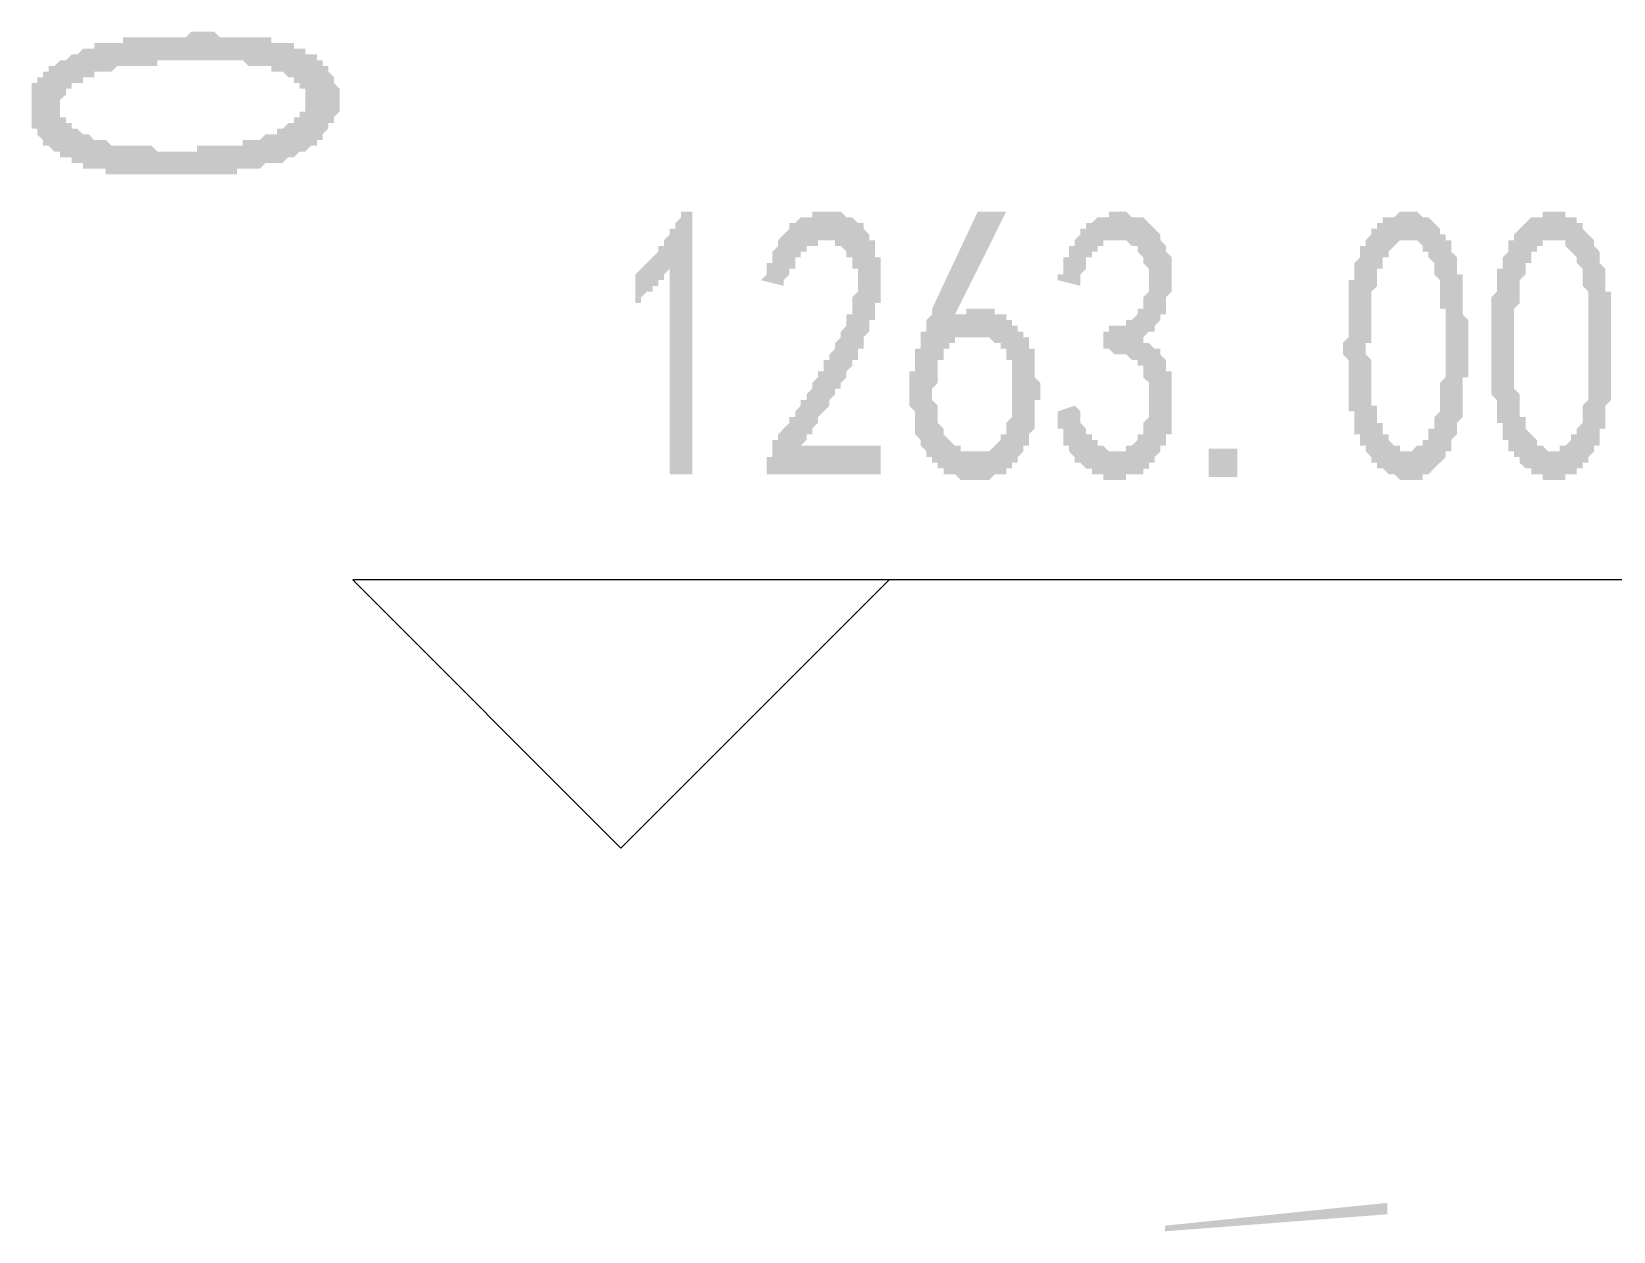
# Model space of a CAD drawing. Header units: millimetres. Extents: x 6156 to 7119, y 3162 to 3647.
# Drawn here: x 6905.58 to 6923.18, y 3584.01 to 3597.36 of the extents above; entities that cross this region are included whole.
import ezdxf

# ---------------------------------------------------------------- set-up
doc = ezdxf.new("R2010")
doc.units = ezdxf.units.MM
doc.layers.add('图层1', color=7, linetype='Continuous')

msp = doc.modelspace()

# ---------------------------------------------------------------- hatches: boundary and pattern name
at = {"layer": '图层1', "transparency": 33554559}
h = msp.add_hatch(color=256, dxfattribs=at)
h.paths.add_polyline_path([(6907.103, 3595.771), (6907.039, 3595.771), (6906.976, 3595.771), (6906.912, 3595.771), (6906.849, 3595.771), (6906.785, 3595.771), (6906.722, 3595.771), (6906.722, 3595.771), (6906.658, 3595.771), (6906.595, 3595.771), (6906.531, 3595.771), (6906.531, 3595.771), (6906.468, 3595.771), (6906.404, 3595.771), (6906.404, 3595.835), (6906.341, 3595.835), (6906.277, 3595.835), (6906.277, 3595.835), (6906.214, 3595.835), (6906.15, 3595.835), (6906.15, 3595.898), (6906.087, 3595.898), (6906.023, 3595.898), (6906.023, 3595.962), (6905.96, 3595.962), (6905.896, 3595.962), (6905.896, 3596.025), (6905.833, 3596.025), (6905.833, 3596.025), (6905.769, 3596.089), (6905.769, 3596.089), (6905.706, 3596.089), (6905.706, 3596.152), (6905.706, 3596.152), (6905.642, 3596.216), (6905.642, 3596.216), (6905.642, 3596.279), (6905.579, 3596.279), (6905.579, 3596.343), (6905.579, 3596.343), (6905.579, 3596.406), (6905.579, 3596.47), (6905.579, 3596.47), (6905.579, 3596.533), (6905.579, 3596.533), (6905.579, 3596.597), (6905.579, 3596.597), (6905.579, 3596.66), (6905.579, 3596.724), (6905.579, 3596.724), (6905.579, 3596.787), (6905.642, 3596.787), (6905.642, 3596.851), (6905.706, 3596.851), (6905.706, 3596.914), (6905.769, 3596.914), (6905.769, 3596.978), (6905.833, 3596.978), (6905.833, 3596.978), (6905.896, 3597.041), (6905.896, 3597.041), (6905.96, 3597.041), (6906.023, 3597.105), (6906.023, 3597.105), (6906.087, 3597.105), (6906.15, 3597.168), (6906.15, 3597.168), (6906.214, 3597.168), (6906.277, 3597.168), (6906.277, 3597.232), (6906.341, 3597.232), (6906.404, 3597.232), (6906.468, 3597.232), (6906.531, 3597.232), (6906.531, 3597.232), (6906.595, 3597.232), (6906.595, 3597.295), (6906.658, 3597.295), (6906.722, 3597.295), (6906.722, 3597.295), (6906.785, 3597.295), (6906.849, 3597.295), (6906.912, 3597.295), (6906.912, 3597.295), (6906.976, 3597.295), (6907.039, 3597.295), (6907.103, 3597.295), (6907.166, 3597.295), (6907.166, 3597.295), (6907.229, 3597.295), (6907.293, 3597.295), (6907.356, 3597.359), (6907.42, 3597.359), (6907.483, 3597.359), (6907.483, 3597.359), (6907.547, 3597.359), (6907.61, 3597.359), (6907.674, 3597.295), (6907.737, 3597.295), (6907.801, 3597.295), (6907.864, 3597.295), (6907.928, 3597.295), (6907.928, 3597.295), (6907.991, 3597.295), (6908.055, 3597.295), (6908.118, 3597.295), (6908.118, 3597.295), (6908.182, 3597.295), (6908.245, 3597.295), (6908.245, 3597.232), (6908.309, 3597.232), (6908.372, 3597.232), (6908.372, 3597.232), (6908.436, 3597.232), (6908.499, 3597.232), (6908.499, 3597.168), (6908.563, 3597.168), (6908.626, 3597.168), (6908.626, 3597.105), (6908.69, 3597.105), (6908.753, 3597.105), (6908.753, 3597.041), (6908.817, 3597.041), (6908.817, 3596.978), (6908.88, 3596.978), (6908.88, 3596.914), (6908.88, 3596.914), (6908.944, 3596.851), (6908.944, 3596.851), (6908.944, 3596.787), (6908.944, 3596.787), (6909.007, 3596.724), (6909.007, 3596.724), (6909.007, 3596.66), (6909.007, 3596.66), (6909.007, 3596.597), (6909.007, 3596.597), (6909.007, 3596.533), (6909.007, 3596.533), (6909.007, 3596.47), (6908.944, 3596.406), (6908.944, 3596.406), (6908.944, 3596.343), (6908.944, 3596.343), (6908.88, 3596.343), (6908.88, 3596.279), (6908.817, 3596.216), (6908.817, 3596.216), (6908.817, 3596.152), (6908.753, 3596.152), (6908.753, 3596.089), (6908.69, 3596.089), (6908.69, 3596.089), (6908.626, 3596.025), (6908.563, 3596.025), (6908.563, 3596.025), (6908.499, 3595.962), (6908.499, 3595.962), (6908.436, 3595.962), (6908.436, 3595.962), (6908.372, 3595.898), (6908.309, 3595.898), (6908.245, 3595.898), (6908.245, 3595.898), (6908.182, 3595.898), (6908.118, 3595.835), (6908.055, 3595.835), (6908.055, 3595.835), (6907.991, 3595.835), (6907.928, 3595.835), (6907.928, 3595.835), (6907.864, 3595.835), (6907.864, 3595.771), (6907.801, 3595.771), (6907.737, 3595.771), (6907.737, 3595.771), (6907.674, 3595.771), (6907.61, 3595.771), (6907.547, 3595.771), (6907.547, 3595.771), (6907.483, 3595.771), (6907.42, 3595.771), (6907.356, 3595.771), (6907.293, 3595.771), (6907.229, 3595.771), (6907.166, 3595.771), (6907.103, 3595.771), (6907.103, 3595.771)], flags=0)
h.paths.add_polyline_path([(6906.976, 3596.025), (6907.039, 3596.025), (6907.103, 3596.025), (6907.103, 3596.025), (6907.166, 3596.025), (6907.229, 3596.025), (6907.293, 3596.025), (6907.356, 3596.025), (6907.42, 3596.025), (6907.42, 3596.089), (6907.483, 3596.089), (6907.547, 3596.089), (6907.61, 3596.089), (6907.61, 3596.089), (6907.674, 3596.089), (6907.737, 3596.089), (6907.801, 3596.089), (6907.801, 3596.089), (6907.864, 3596.089), (6907.928, 3596.089), (6907.928, 3596.152), (6907.991, 3596.152), (6908.055, 3596.152), (6908.118, 3596.152), (6908.118, 3596.152), (6908.182, 3596.216), (6908.245, 3596.216), (6908.309, 3596.216), (6908.309, 3596.279), (6908.372, 3596.279), (6908.372, 3596.279), (6908.436, 3596.343), (6908.436, 3596.343), (6908.499, 3596.343), (6908.499, 3596.406), (6908.499, 3596.406), (6908.563, 3596.406), (6908.563, 3596.47), (6908.626, 3596.47), (6908.626, 3596.533), (6908.626, 3596.533), (6908.626, 3596.597), (6908.626, 3596.597), (6908.626, 3596.66), (6908.626, 3596.724), (6908.563, 3596.724), (6908.563, 3596.724), (6908.563, 3596.787), (6908.499, 3596.787), (6908.499, 3596.787), (6908.499, 3596.851), (6908.436, 3596.851), (6908.372, 3596.914), (6908.372, 3596.914), (6908.309, 3596.914), (6908.245, 3596.914), (6908.245, 3596.978), (6908.182, 3596.978), (6908.118, 3596.978), (6908.055, 3596.978), (6908.055, 3596.978), (6907.991, 3596.978), (6907.928, 3597.041), (6907.928, 3597.041), (6907.864, 3597.041), (6907.801, 3597.041), (6907.737, 3597.041), (6907.674, 3597.041), (6907.674, 3597.041), (6907.61, 3597.041), (6907.547, 3597.041), (6907.483, 3597.041), (6907.42, 3597.041), (6907.42, 3597.041), (6907.356, 3597.041), (6907.293, 3597.041), (6907.229, 3597.041), (6907.229, 3597.041), (6907.166, 3597.041), (6907.103, 3597.041), (6907.039, 3597.041), (6906.976, 3597.041), (6906.976, 3596.978), (6906.912, 3596.978), (6906.849, 3596.978), (6906.785, 3596.978), (6906.785, 3596.978), (6906.722, 3596.978), (6906.658, 3596.978), (6906.658, 3596.978), (6906.595, 3596.978), (6906.531, 3596.978), (6906.468, 3596.914), (6906.404, 3596.914), (6906.404, 3596.914), (6906.341, 3596.914), (6906.277, 3596.914), (6906.277, 3596.851), (6906.214, 3596.851), (6906.15, 3596.851), (6906.15, 3596.851), (6906.15, 3596.787), (6906.087, 3596.787), (6906.023, 3596.787), (6906.023, 3596.724), (6905.96, 3596.724), (6905.96, 3596.66), (6905.96, 3596.66), (6905.896, 3596.597), (6905.896, 3596.597), (6905.896, 3596.533), (6905.896, 3596.533), (6905.896, 3596.47), (6905.896, 3596.47), (6905.896, 3596.406), (6905.96, 3596.406), (6905.96, 3596.343), (6905.96, 3596.343), (6906.023, 3596.343), (6906.023, 3596.279), (6906.087, 3596.279), (6906.15, 3596.216), (6906.15, 3596.216), (6906.214, 3596.216), (6906.214, 3596.216), (6906.277, 3596.152), (6906.277, 3596.152), (6906.341, 3596.152), (6906.404, 3596.152), (6906.404, 3596.152), (6906.468, 3596.089), (6906.531, 3596.089), (6906.595, 3596.089), (6906.595, 3596.089), (6906.658, 3596.089), (6906.722, 3596.089), (6906.785, 3596.089), (6906.849, 3596.089), (6906.912, 3596.089), (6906.976, 3596.025)], flags=0)
for points in [[(6912.679, 3594.721), (6912.679, 3594.721), (6912.679, 3594.721), (6912.616, 3594.657), (6912.616, 3594.657), (6912.616, 3594.594), (6912.552, 3594.594), (6912.552, 3594.594), (6912.552, 3594.53), (6912.489, 3594.53), (6912.489, 3594.467), (6912.425, 3594.467), (6912.425, 3594.467), (6912.362, 3594.403), (6912.362, 3594.403), (6912.362, 3594.34), (6912.298, 3594.34), (6912.298, 3594.34), (6912.298, 3594.657), (6912.298, 3594.657), (6912.362, 3594.721), (6912.362, 3594.721), (6912.425, 3594.784), (6912.425, 3594.784), (6912.425, 3594.784), (6912.489, 3594.848), (6912.489, 3594.848), (6912.552, 3594.911), (6912.552, 3594.911), (6912.552, 3594.975), (6912.616, 3594.975), (6912.616, 3595.038), (6912.616, 3595.038), (6912.679, 3595.102), (6912.679, 3595.102), (6912.679, 3595.165), (6912.743, 3595.165), (6912.743, 3595.229), (6912.743, 3595.229), (6912.806, 3595.292), (6912.806, 3595.292), (6912.806, 3595.356), (6912.933, 3595.356), (6912.933, 3592.435), (6912.679, 3592.435)], [(6913.759, 3592.499), (6913.759, 3592.562), (6913.759, 3592.562), (6913.759, 3592.625), (6913.822, 3592.625), (6913.822, 3592.689), (6913.822, 3592.752), (6913.822, 3592.752), (6913.822, 3592.816), (6913.886, 3592.816), (6913.886, 3592.879), (6913.886, 3592.879), (6913.949, 3592.943), (6913.949, 3592.943), (6913.949, 3592.943), (6914.012, 3593.006), (6914.012, 3593.006), (6914.012, 3593.07), (6914.012, 3593.07), (6914.076, 3593.07), (6914.076, 3593.133), (6914.076, 3593.133), (6914.139, 3593.197), (6914.139, 3593.197), (6914.139, 3593.26), (6914.203, 3593.26), (6914.203, 3593.324), (6914.203, 3593.324), (6914.266, 3593.387), (6914.266, 3593.451), (6914.266, 3593.451), (6914.33, 3593.514), (6914.33, 3593.578), (6914.393, 3593.578), (6914.393, 3593.641), (6914.393, 3593.705), (6914.457, 3593.705), (6914.457, 3593.768), (6914.52, 3593.832), (6914.52, 3593.832), (6914.52, 3593.895), (6914.52, 3593.895), (6914.584, 3593.959), (6914.584, 3594.022), (6914.584, 3594.022), (6914.647, 3594.086), (6914.647, 3594.086), (6914.647, 3594.149), (6914.647, 3594.149), (6914.647, 3594.213), (6914.711, 3594.213), (6914.711, 3594.213), (6914.711, 3594.276), (6914.711, 3594.276), (6914.711, 3594.34), (6914.711, 3594.403), (6914.711, 3594.403), (6914.774, 3594.467), (6914.774, 3594.53), (6914.774, 3594.53), (6914.774, 3594.594), (6914.774, 3594.594), (6914.774, 3594.657), (6914.774, 3594.721), (6914.711, 3594.721), (6914.711, 3594.784), (6914.711, 3594.784), (6914.711, 3594.848), (6914.647, 3594.848), (6914.647, 3594.911), (6914.647, 3594.911), (6914.584, 3594.975), (6914.584, 3594.975), (6914.52, 3594.975), (6914.52, 3595.038), (6914.457, 3595.038), (6914.457, 3595.038), (6914.457, 3595.038), (6914.393, 3595.038), (6914.393, 3595.038), (6914.33, 3595.038), (6914.33, 3594.975), (6914.266, 3594.975), (6914.266, 3594.975), (6914.203, 3594.975), (6914.203, 3594.911), (6914.139, 3594.911), (6914.139, 3594.911), (6914.139, 3594.848), (6914.076, 3594.848), (6914.076, 3594.784), (6914.076, 3594.784), (6914.076, 3594.721), (6914.012, 3594.721), (6914.012, 3594.657), (6914.012, 3594.657), (6913.949, 3594.594), (6913.949, 3594.53), (6913.949, 3594.53), (6913.695, 3594.594), (6913.759, 3594.657), (6913.759, 3594.657), (6913.759, 3594.721), (6913.759, 3594.784), (6913.822, 3594.784), (6913.822, 3594.848), (6913.822, 3594.911), (6913.822, 3594.911), (6913.886, 3594.975), (6913.886, 3594.975), (6913.886, 3595.038), (6913.886, 3595.038), (6913.949, 3595.102), (6913.949, 3595.102), (6913.949, 3595.102), (6914.012, 3595.165), (6914.012, 3595.165), (6914.012, 3595.229), (6914.076, 3595.229), (6914.076, 3595.229), (6914.139, 3595.292), (6914.139, 3595.292), (6914.203, 3595.292), (6914.203, 3595.292), (6914.266, 3595.292), (6914.266, 3595.356), (6914.33, 3595.356), (6914.33, 3595.356), (6914.33, 3595.356), (6914.393, 3595.356), (6914.393, 3595.356), (6914.457, 3595.356), (6914.457, 3595.356), (6914.52, 3595.356), (6914.52, 3595.356), (6914.584, 3595.356), (6914.584, 3595.356), (6914.584, 3595.356), (6914.647, 3595.292), (6914.647, 3595.292), (6914.711, 3595.292), (6914.711, 3595.292), (6914.774, 3595.229), (6914.774, 3595.229), (6914.774, 3595.229), (6914.838, 3595.229), (6914.838, 3595.165), (6914.838, 3595.165), (6914.901, 3595.102), (6914.901, 3595.102), (6914.901, 3595.038), (6914.965, 3595.038), (6914.965, 3594.975), (6914.965, 3594.911), (6914.965, 3594.911), (6914.965, 3594.848), (6915.028, 3594.848), (6915.028, 3594.784), (6915.028, 3594.721), (6915.028, 3594.721), (6915.028, 3594.657), (6915.028, 3594.594), (6915.028, 3594.594), (6915.028, 3594.53), (6915.028, 3594.53), (6915.028, 3594.467), (6915.028, 3594.403), (6915.028, 3594.403), (6915.028, 3594.34), (6914.965, 3594.34), (6914.965, 3594.276), (6914.965, 3594.276), (6914.965, 3594.213), (6914.965, 3594.149), (6914.901, 3594.149), (6914.901, 3594.086), (6914.901, 3594.022), (6914.901, 3594.022), (6914.838, 3593.959), (6914.838, 3593.895), (6914.838, 3593.895), (6914.838, 3593.895), (6914.838, 3593.832), (6914.774, 3593.832), (6914.774, 3593.832), (6914.774, 3593.768), (6914.774, 3593.768), (6914.774, 3593.705), (6914.711, 3593.705), (6914.711, 3593.705), (6914.711, 3593.641), (6914.711, 3593.641), (6914.647, 3593.578), (6914.647, 3593.578), (6914.647, 3593.514), (6914.647, 3593.514), (6914.584, 3593.451), (6914.584, 3593.451), (6914.584, 3593.387), (6914.52, 3593.387), (6914.52, 3593.324), (6914.52, 3593.324), (6914.457, 3593.26), (6914.457, 3593.197), (6914.457, 3593.197), (6914.393, 3593.133), (6914.393, 3593.133), (6914.33, 3593.07), (6914.33, 3593.006), (6914.33, 3593.006), (6914.266, 3592.943), (6914.266, 3592.879), (6914.203, 3592.879), (6914.203, 3592.816), (6914.139, 3592.752), (6914.139, 3592.752), (6915.028, 3592.752), (6915.028, 3592.435), (6913.759, 3592.435)], [(6916.997, 3593.133), (6917.187, 3593.197), (6917.251, 3593.133), (6917.251, 3593.133), (6917.251, 3593.07), (6917.251, 3593.07), (6917.251, 3593.006), (6917.314, 3592.943), (6917.314, 3592.943), (6917.314, 3592.879), (6917.378, 3592.879), (6917.378, 3592.879), (6917.378, 3592.816), (6917.441, 3592.816), (6917.441, 3592.752), (6917.505, 3592.752), (6917.505, 3592.752), (6917.505, 3592.752), (6917.568, 3592.689), (6917.568, 3592.689), (6917.632, 3592.689), (6917.632, 3592.689), (6917.695, 3592.689), (6917.695, 3592.689), (6917.759, 3592.689), (6917.759, 3592.752), (6917.759, 3592.752), (6917.822, 3592.752), (6917.822, 3592.752), (6917.886, 3592.816), (6917.886, 3592.816), (6917.886, 3592.879), (6917.949, 3592.879), (6917.949, 3592.879), (6917.949, 3592.943), (6917.949, 3592.943), (6917.949, 3593.006), (6918.013, 3593.07), (6918.013, 3593.07), (6918.013, 3593.133), (6918.013, 3593.133), (6918.013, 3593.197), (6918.013, 3593.26), (6918.013, 3593.26), (6918.013, 3593.324), (6918.013, 3593.324), (6918.013, 3593.387), (6918.013, 3593.451), (6918.013, 3593.451), (6917.949, 3593.514), (6917.949, 3593.514), (6917.949, 3593.578), (6917.949, 3593.641), (6917.886, 3593.641), (6917.886, 3593.641), (6917.886, 3593.705), (6917.822, 3593.705), (6917.822, 3593.705), (6917.822, 3593.705), (6917.759, 3593.768), (6917.759, 3593.768), (6917.695, 3593.768), (6917.695, 3593.768), (6917.632, 3593.768), (6917.632, 3593.768), (6917.568, 3593.832), (6917.568, 3593.832), (6917.505, 3593.832), (6917.505, 3594.022), (6917.568, 3594.022), (6917.568, 3594.086), (6917.632, 3594.086), (6917.632, 3594.086), (6917.695, 3594.086), (6917.695, 3594.086), (6917.759, 3594.086), (6917.759, 3594.149), (6917.822, 3594.149), (6917.822, 3594.149), (6917.822, 3594.149), (6917.886, 3594.213), (6917.886, 3594.213), (6917.886, 3594.213), (6917.886, 3594.276), (6917.949, 3594.276), (6917.949, 3594.34), (6917.949, 3594.34), (6917.949, 3594.403), (6918.013, 3594.467), (6918.013, 3594.467), (6918.013, 3594.53), (6918.013, 3594.594), (6918.013, 3594.594), (6918.013, 3594.657), (6918.013, 3594.657), (6918.013, 3594.721), (6917.949, 3594.784), (6917.949, 3594.784), (6917.949, 3594.848), (6917.949, 3594.848), (6917.886, 3594.911), (6917.886, 3594.911), (6917.886, 3594.975), (6917.822, 3594.975), (6917.822, 3594.975), (6917.822, 3594.975), (6917.759, 3595.038), (6917.759, 3595.038), (6917.695, 3595.038), (6917.695, 3595.038), (6917.632, 3595.038), (6917.632, 3595.038), (6917.568, 3595.038), (6917.568, 3595.038), (6917.505, 3595.038), (6917.505, 3594.975), (6917.505, 3594.975), (6917.441, 3594.975), (6917.441, 3594.975), (6917.441, 3594.911), (6917.378, 3594.911), (6917.378, 3594.911), (6917.378, 3594.848), (6917.314, 3594.848), (6917.314, 3594.784), (6917.314, 3594.784), (6917.314, 3594.721), (6917.251, 3594.657), (6917.251, 3594.594), (6917.251, 3594.594), (6917.251, 3594.53), (6916.997, 3594.594), (6916.997, 3594.657), (6917.06, 3594.657), (6917.06, 3594.721), (6917.06, 3594.721), (6917.06, 3594.784), (6917.06, 3594.848), (6917.124, 3594.848), (6917.124, 3594.911), (6917.124, 3594.911), (6917.124, 3594.975), (6917.187, 3594.975), (6917.187, 3595.038), (6917.187, 3595.038), (6917.251, 3595.102), (6917.251, 3595.102), (6917.251, 3595.165), (6917.314, 3595.165), (6917.314, 3595.229), (6917.314, 3595.229), (6917.378, 3595.229), (6917.378, 3595.229), (6917.441, 3595.292), (6917.441, 3595.292), (6917.505, 3595.292), (6917.505, 3595.292), (6917.568, 3595.292), (6917.568, 3595.356), (6917.632, 3595.356), (6917.632, 3595.356), (6917.695, 3595.356), (6917.695, 3595.356), (6917.759, 3595.356), (6917.759, 3595.356), (6917.822, 3595.292), (6917.822, 3595.292), (6917.886, 3595.292), (6917.886, 3595.292), (6917.949, 3595.292), (6917.949, 3595.292), (6918.013, 3595.229), (6918.013, 3595.229), (6918.013, 3595.229), (6918.076, 3595.165), (6918.076, 3595.165), (6918.14, 3595.102), (6918.14, 3595.102), (6918.14, 3595.102), (6918.14, 3595.038), (6918.203, 3594.975), (6918.203, 3594.975), (6918.203, 3594.911), (6918.203, 3594.911), (6918.203, 3594.911), (6918.267, 3594.848), (6918.267, 3594.784), (6918.267, 3594.784), (6918.267, 3594.721), (6918.267, 3594.657), (6918.267, 3594.657), (6918.267, 3594.594), (6918.267, 3594.53), (6918.267, 3594.53), (6918.267, 3594.467), (6918.203, 3594.403), (6918.203, 3594.403), (6918.203, 3594.403), (6918.203, 3594.34), (6918.203, 3594.34), (6918.203, 3594.276), (6918.203, 3594.213), (6918.14, 3594.213), (6918.14, 3594.149), (6918.14, 3594.149), (6918.076, 3594.086), (6918.076, 3594.086), (6918.076, 3594.022), (6918.013, 3594.022), (6918.013, 3594.022), (6917.949, 3593.959), (6917.949, 3593.959), (6917.949, 3593.895), (6918.013, 3593.895), (6918.013, 3593.895), (6918.076, 3593.832), (6918.076, 3593.832), (6918.14, 3593.832), (6918.14, 3593.768), (6918.14, 3593.768), (6918.203, 3593.705), (6918.203, 3593.705), (6918.203, 3593.641), (6918.203, 3593.641), (6918.203, 3593.578), (6918.267, 3593.578), (6918.267, 3593.514), (6918.267, 3593.514), (6918.267, 3593.451), (6918.267, 3593.451), (6918.267, 3593.387), (6918.267, 3593.324), (6918.267, 3593.324), (6918.267, 3593.26), (6918.267, 3593.197), (6918.267, 3593.133), (6918.267, 3593.133), (6918.267, 3593.07), (6918.267, 3593.006), (6918.267, 3593.006), (6918.267, 3592.943), (6918.267, 3592.879), (6918.203, 3592.879), (6918.203, 3592.816), (6918.203, 3592.816), (6918.203, 3592.752), (6918.14, 3592.752), (6918.14, 3592.689), (6918.14, 3592.689), (6918.076, 3592.625), (6918.076, 3592.625), (6918.076, 3592.562), (6918.076, 3592.562), (6918.013, 3592.562), (6918.013, 3592.498), (6917.949, 3592.498), (6917.949, 3592.498), (6917.949, 3592.435), (6917.886, 3592.435), (6917.886, 3592.435), (6917.822, 3592.435), (6917.822, 3592.435), (6917.759, 3592.435), (6917.759, 3592.371), (6917.695, 3592.371), (6917.695, 3592.371), (6917.632, 3592.371), (6917.632, 3592.371), (6917.568, 3592.371), (6917.568, 3592.371), (6917.505, 3592.371), (6917.505, 3592.435), (6917.441, 3592.435), (6917.441, 3592.435), (6917.378, 3592.435), (6917.378, 3592.435), (6917.378, 3592.498), (6917.314, 3592.498), (6917.314, 3592.498), (6917.251, 3592.562), (6917.251, 3592.562), (6917.187, 3592.562), (6917.187, 3592.625), (6917.187, 3592.625), (6917.187, 3592.625), (6917.124, 3592.689), (6917.124, 3592.689), (6917.124, 3592.752), (6917.06, 3592.752), (6917.06, 3592.816), (6917.06, 3592.816), (6917.06, 3592.879), (6917.06, 3592.943), (6916.997, 3592.943), (6916.997, 3593.006), (6916.997, 3593.07), (6916.997, 3593.07), (6916.997, 3593.133), (6916.997, 3593.133)]]:
    msp.add_hatch(color=256, dxfattribs=at).paths.add_polyline_path(points)
h = msp.add_hatch(color=256, dxfattribs=at)
h.paths.add_polyline_path([(6915.346, 3593.451), (6915.346, 3593.451), (6915.346, 3593.514), (6915.346, 3593.578), (6915.409, 3593.578), (6915.409, 3593.641), (6915.409, 3593.705), (6915.409, 3593.705), (6915.409, 3593.768), (6915.409, 3593.768), (6915.409, 3593.832), (6915.473, 3593.832), (6915.473, 3593.895), (6915.473, 3593.895), (6915.473, 3593.959), (6915.473, 3594.022), (6915.536, 3594.022), (6915.536, 3594.086), (6915.536, 3594.086), (6915.536, 3594.149), (6915.6, 3594.213), (6915.6, 3594.276), (6915.6, 3594.276), (6916.108, 3595.356), (6916.425, 3595.356), (6915.854, 3594.213), (6915.917, 3594.213), (6915.981, 3594.213), (6915.981, 3594.276), (6916.044, 3594.276), (6916.044, 3594.276), (6916.108, 3594.276), (6916.108, 3594.276), (6916.171, 3594.276), (6916.171, 3594.276), (6916.235, 3594.276), (6916.235, 3594.276), (6916.298, 3594.276), (6916.298, 3594.213), (6916.362, 3594.213), (6916.362, 3594.213), (6916.362, 3594.213), (6916.425, 3594.213), (6916.425, 3594.149), (6916.489, 3594.149), (6916.489, 3594.149), (6916.489, 3594.086), (6916.552, 3594.086), (6916.552, 3594.022), (6916.616, 3594.022), (6916.616, 3593.959), (6916.616, 3593.959), (6916.679, 3593.959), (6916.679, 3593.895), (6916.679, 3593.895), (6916.679, 3593.832), (6916.743, 3593.832), (6916.743, 3593.768), (6916.743, 3593.705), (6916.743, 3593.705), (6916.743, 3593.641), (6916.743, 3593.578), (6916.743, 3593.578), (6916.743, 3593.514), (6916.806, 3593.451), (6916.806, 3593.451), (6916.806, 3593.451), (6916.806, 3593.387), (6916.806, 3593.324), (6916.806, 3593.26), (6916.743, 3593.26), (6916.743, 3593.197), (6916.743, 3593.133), (6916.743, 3593.133), (6916.743, 3593.07), (6916.743, 3593.006), (6916.743, 3593.006), (6916.743, 3592.943), (6916.743, 3592.943), (6916.679, 3592.88), (6916.679, 3592.88), (6916.679, 3592.816), (6916.679, 3592.753), (6916.616, 3592.753), (6916.616, 3592.689), (6916.616, 3592.689), (6916.552, 3592.626), (6916.552, 3592.626), (6916.552, 3592.562), (6916.552, 3592.562), (6916.489, 3592.562), (6916.489, 3592.499), (6916.489, 3592.499), (6916.425, 3592.499), (6916.425, 3592.435), (6916.362, 3592.435), (6916.362, 3592.435), (6916.298, 3592.435), (6916.298, 3592.435), (6916.235, 3592.372), (6916.235, 3592.372), (6916.171, 3592.372), (6916.171, 3592.372), (6916.108, 3592.372), (6916.108, 3592.372), (6916.044, 3592.372), (6916.044, 3592.372), (6915.981, 3592.372), (6915.981, 3592.372), (6915.917, 3592.372), (6915.917, 3592.372), (6915.854, 3592.435), (6915.854, 3592.435), (6915.79, 3592.435), (6915.79, 3592.435), (6915.727, 3592.435), (6915.727, 3592.499), (6915.663, 3592.499), (6915.663, 3592.499), (6915.663, 3592.562), (6915.6, 3592.562), (6915.6, 3592.562), (6915.6, 3592.626), (6915.536, 3592.626), (6915.536, 3592.689), (6915.536, 3592.689), (6915.473, 3592.753), (6915.473, 3592.753), (6915.473, 3592.816), (6915.473, 3592.816), (6915.409, 3592.88), (6915.409, 3592.943), (6915.409, 3592.943), (6915.409, 3593.006), (6915.409, 3593.07), (6915.409, 3593.07), (6915.409, 3593.133), (6915.346, 3593.197), (6915.346, 3593.197), (6915.346, 3593.26), (6915.346, 3593.26), (6915.346, 3593.324), (6915.346, 3593.387), (6915.346, 3593.387), (6915.346, 3593.451)], flags=0)
h.paths.add_polyline_path([(6915.727, 3592.88), (6915.79, 3592.816), (6915.79, 3592.816), (6915.854, 3592.753), (6915.854, 3592.753), (6915.854, 3592.753), (6915.917, 3592.753), (6915.917, 3592.689), (6915.981, 3592.689), (6915.981, 3592.689), (6916.044, 3592.689), (6916.044, 3592.689), (6916.108, 3592.689), (6916.108, 3592.689), (6916.171, 3592.689), (6916.171, 3592.689), (6916.235, 3592.689), (6916.235, 3592.689), (6916.298, 3592.753), (6916.298, 3592.753), (6916.298, 3592.753), (6916.362, 3592.816), (6916.362, 3592.816), (6916.362, 3592.88), (6916.362, 3592.88), (6916.425, 3592.88), (6916.425, 3592.943), (6916.425, 3592.943), (6916.425, 3593.006), (6916.489, 3593.07), (6916.489, 3593.07), (6916.489, 3593.133), (6916.489, 3593.133), (6916.489, 3593.197), (6916.489, 3593.26), (6916.489, 3593.324), (6916.489, 3593.324), (6916.489, 3593.387), (6916.489, 3593.451), (6916.489, 3593.514), (6916.489, 3593.514), (6916.489, 3593.578), (6916.489, 3593.641), (6916.489, 3593.641), (6916.489, 3593.705), (6916.425, 3593.705), (6916.425, 3593.768), (6916.425, 3593.768), (6916.425, 3593.832), (6916.362, 3593.832), (6916.362, 3593.895), (6916.362, 3593.895), (6916.298, 3593.895), (6916.298, 3593.895), (6916.235, 3593.959), (6916.235, 3593.959), (6916.235, 3593.959), (6916.171, 3593.959), (6916.171, 3593.959), (6916.108, 3593.959), (6916.108, 3593.959), (6916.044, 3593.959), (6916.044, 3593.959), (6915.981, 3593.959), (6915.981, 3593.959), (6915.917, 3593.959), (6915.917, 3593.959), (6915.854, 3593.959), (6915.854, 3593.895), (6915.79, 3593.895), (6915.79, 3593.895), (6915.79, 3593.832), (6915.727, 3593.832), (6915.727, 3593.768), (6915.727, 3593.768), (6915.727, 3593.705), (6915.663, 3593.705), (6915.663, 3593.641), (6915.663, 3593.578), (6915.663, 3593.578), (6915.663, 3593.514), (6915.663, 3593.451), (6915.663, 3593.451), (6915.6, 3593.387), (6915.6, 3593.387), (6915.6, 3593.324), (6915.6, 3593.26), (6915.6, 3593.26), (6915.663, 3593.197), (6915.663, 3593.197), (6915.663, 3593.133), (6915.663, 3593.07), (6915.663, 3593.07), (6915.663, 3593.006), (6915.663, 3593.006), (6915.727, 3592.943), (6915.727, 3592.943), (6915.727, 3592.88), (6915.727, 3592.88)], flags=0)
h = msp.add_hatch(color=256, dxfattribs=at)
h.paths.add_polyline_path([(6920.235, 3594.022), (6920.235, 3594.086), (6920.235, 3594.149), (6920.235, 3594.213), (6920.235, 3594.213), (6920.235, 3594.276), (6920.235, 3594.34), (6920.235, 3594.403), (6920.235, 3594.403), (6920.235, 3594.467), (6920.235, 3594.53), (6920.235, 3594.53), (6920.235, 3594.594), (6920.299, 3594.594), (6920.299, 3594.657), (6920.299, 3594.721), (6920.299, 3594.721), (6920.299, 3594.721), (6920.299, 3594.784), (6920.362, 3594.848), (6920.362, 3594.848), (6920.362, 3594.911), (6920.362, 3594.975), (6920.426, 3594.975), (6920.426, 3595.038), (6920.426, 3595.038), (6920.489, 3595.102), (6920.489, 3595.102), (6920.489, 3595.165), (6920.553, 3595.165), (6920.553, 3595.165), (6920.553, 3595.229), (6920.553, 3595.229), (6920.616, 3595.229), (6920.616, 3595.292), (6920.68, 3595.292), (6920.68, 3595.292), (6920.743, 3595.292), (6920.743, 3595.292), (6920.807, 3595.356), (6920.807, 3595.356), (6920.87, 3595.356), (6920.87, 3595.356), (6920.934, 3595.356), (6920.934, 3595.356), (6920.997, 3595.356), (6920.997, 3595.356), (6921.061, 3595.292), (6921.061, 3595.292), (6921.061, 3595.292), (6921.124, 3595.292), (6921.124, 3595.292), (6921.188, 3595.229), (6921.188, 3595.229), (6921.251, 3595.165), (6921.251, 3595.165), (6921.251, 3595.102), (6921.315, 3595.102), (6921.315, 3595.102), (6921.315, 3595.038), (6921.378, 3595.038), (6921.378, 3594.975), (6921.378, 3594.911), (6921.378, 3594.911), (6921.442, 3594.848), (6921.442, 3594.848), (6921.442, 3594.784), (6921.442, 3594.721), (6921.442, 3594.721), (6921.442, 3594.657), (6921.505, 3594.657), (6921.505, 3594.594), (6921.505, 3594.53), (6921.505, 3594.467), (6921.505, 3594.467), (6921.505, 3594.467), (6921.505, 3594.403), (6921.505, 3594.34), (6921.505, 3594.34), (6921.505, 3594.276), (6921.505, 3594.276), (6921.505, 3594.213), (6921.569, 3594.149), (6921.569, 3594.149), (6921.569, 3594.086), (6921.569, 3594.022), (6921.569, 3594.022), (6921.569, 3593.959), (6921.569, 3593.895), (6921.569, 3593.832), (6921.569, 3593.832), (6921.569, 3593.768), (6921.569, 3593.705), (6921.569, 3593.641), (6921.569, 3593.641), (6921.569, 3593.578), (6921.569, 3593.514), (6921.505, 3593.514), (6921.505, 3593.451), (6921.505, 3593.387), (6921.505, 3593.324), (6921.505, 3593.324), (6921.505, 3593.26), (6921.505, 3593.197), (6921.505, 3593.197), (6921.505, 3593.133), (6921.505, 3593.07), (6921.505, 3593.07), (6921.442, 3593.006), (6921.442, 3593.006), (6921.442, 3592.943), (6921.442, 3592.943), (6921.442, 3592.879), (6921.442, 3592.879), (6921.378, 3592.816), (6921.378, 3592.752), (6921.378, 3592.752), (6921.378, 3592.689), (6921.315, 3592.689), (6921.315, 3592.625), (6921.315, 3592.625), (6921.251, 3592.562), (6921.251, 3592.562), (6921.188, 3592.499), (6921.188, 3592.499), (6921.188, 3592.499), (6921.124, 3592.435), (6921.124, 3592.435), (6921.061, 3592.435), (6921.061, 3592.435), (6921.061, 3592.372), (6920.997, 3592.372), (6920.997, 3592.372), (6920.934, 3592.372), (6920.934, 3592.372), (6920.87, 3592.372), (6920.87, 3592.372), (6920.807, 3592.372), (6920.807, 3592.372), (6920.743, 3592.435), (6920.743, 3592.435), (6920.68, 3592.435), (6920.68, 3592.435), (6920.68, 3592.435), (6920.616, 3592.499), (6920.616, 3592.499), (6920.553, 3592.499), (6920.553, 3592.562), (6920.489, 3592.562), (6920.489, 3592.625), (6920.489, 3592.625), (6920.426, 3592.689), (6920.426, 3592.689), (6920.426, 3592.752), (6920.362, 3592.752), (6920.362, 3592.816), (6920.362, 3592.816), (6920.362, 3592.816), (6920.362, 3592.879), (6920.299, 3592.879), (6920.299, 3592.943), (6920.299, 3593.006), (6920.299, 3593.006), (6920.299, 3593.07), (6920.299, 3593.133), (6920.235, 3593.133), (6920.235, 3593.197), (6920.235, 3593.26), (6920.235, 3593.26), (6920.235, 3593.324), (6920.235, 3593.324), (6920.235, 3593.387), (6920.235, 3593.387), (6920.235, 3593.451), (6920.235, 3593.451), (6920.235, 3593.514), (6920.235, 3593.578), (6920.235, 3593.578), (6920.235, 3593.641), (6920.235, 3593.641), (6920.235, 3593.705), (6920.172, 3593.768), (6920.172, 3593.832), (6920.172, 3593.832), (6920.172, 3593.895), (6920.235, 3593.959), (6920.235, 3594.022), (6920.235, 3594.022)], flags=0)
h.paths.add_polyline_path([(6920.489, 3594.149), (6920.489, 3594.086), (6920.489, 3594.022), (6920.489, 3594.022), (6920.489, 3593.959), (6920.489, 3593.895), (6920.426, 3593.895), (6920.426, 3593.832), (6920.426, 3593.768), (6920.489, 3593.705), (6920.489, 3593.705), (6920.489, 3593.641), (6920.489, 3593.578), (6920.489, 3593.578), (6920.489, 3593.514), (6920.489, 3593.514), (6920.489, 3593.451), (6920.489, 3593.387), (6920.489, 3593.387), (6920.489, 3593.324), (6920.489, 3593.324), (6920.489, 3593.26), (6920.489, 3593.197), (6920.553, 3593.197), (6920.553, 3593.133), (6920.553, 3593.07), (6920.553, 3593.07), (6920.553, 3593.006), (6920.616, 3593.006), (6920.616, 3592.943), (6920.616, 3592.879), (6920.616, 3592.879), (6920.68, 3592.879), (6920.68, 3592.816), (6920.68, 3592.816), (6920.68, 3592.816), (6920.743, 3592.752), (6920.743, 3592.752), (6920.807, 3592.752), (6920.807, 3592.689), (6920.87, 3592.689), (6920.87, 3592.689), (6920.934, 3592.689), (6920.934, 3592.689), (6920.997, 3592.752), (6920.997, 3592.752), (6920.997, 3592.752), (6920.997, 3592.752), (6921.061, 3592.752), (6921.061, 3592.816), (6921.124, 3592.816), (6921.124, 3592.879), (6921.124, 3592.879), (6921.124, 3592.943), (6921.188, 3592.943), (6921.188, 3593.006), (6921.188, 3593.006), (6921.188, 3593.07), (6921.251, 3593.133), (6921.251, 3593.133), (6921.251, 3593.197), (6921.251, 3593.26), (6921.251, 3593.26), (6921.251, 3593.324), (6921.251, 3593.324), (6921.251, 3593.387), (6921.251, 3593.451), (6921.315, 3593.514), (6921.315, 3593.514), (6921.315, 3593.578), (6921.315, 3593.641), (6921.315, 3593.641), (6921.315, 3593.705), (6921.315, 3593.705), (6921.315, 3593.768), (6921.315, 3593.832), (6921.315, 3593.832), (6921.315, 3593.895), (6921.315, 3593.959), (6921.315, 3594.022), (6921.315, 3594.022), (6921.315, 3594.086), (6921.315, 3594.149), (6921.315, 3594.149), (6921.315, 3594.213), (6921.315, 3594.276), (6921.251, 3594.276), (6921.251, 3594.34), (6921.251, 3594.34), (6921.251, 3594.403), (6921.251, 3594.467), (6921.251, 3594.467), (6921.251, 3594.53), (6921.251, 3594.594), (6921.251, 3594.594), (6921.188, 3594.657), (6921.188, 3594.721), (6921.188, 3594.721), (6921.188, 3594.784), (6921.188, 3594.784), (6921.188, 3594.784), (6921.124, 3594.848), (6921.124, 3594.911), (6921.124, 3594.911), (6921.061, 3594.911), (6921.061, 3594.975), (6921.061, 3594.975), (6920.997, 3595.038), (6920.997, 3595.038), (6920.934, 3595.038), (6920.934, 3595.038), (6920.934, 3595.038), (6920.87, 3595.038), (6920.87, 3595.038), (6920.807, 3595.038), (6920.807, 3595.038), (6920.743, 3594.975), (6920.743, 3594.975), (6920.743, 3594.975), (6920.68, 3594.911), (6920.68, 3594.911), (6920.68, 3594.848), (6920.616, 3594.848), (6920.616, 3594.784), (6920.616, 3594.784), (6920.616, 3594.721), (6920.553, 3594.721), (6920.553, 3594.657), (6920.553, 3594.657), (6920.553, 3594.594), (6920.553, 3594.53), (6920.553, 3594.53), (6920.489, 3594.467), (6920.489, 3594.403), (6920.489, 3594.403), (6920.489, 3594.34), (6920.489, 3594.276), (6920.489, 3594.213), (6920.489, 3594.213), (6920.489, 3594.149)], flags=0)
h = msp.add_hatch(color=256, dxfattribs=at)
h.paths.add_polyline_path([(6921.823, 3594.022), (6921.823, 3594.086), (6921.823, 3594.149), (6921.823, 3594.213), (6921.823, 3594.213), (6921.823, 3594.276), (6921.823, 3594.34), (6921.823, 3594.403), (6921.823, 3594.403), (6921.886, 3594.467), (6921.886, 3594.53), (6921.886, 3594.53), (6921.886, 3594.594), (6921.886, 3594.594), (6921.886, 3594.657), (6921.886, 3594.721), (6921.886, 3594.721), (6921.95, 3594.721), (6921.95, 3594.784), (6921.95, 3594.848), (6921.95, 3594.848), (6922.013, 3594.911), (6922.013, 3594.975), (6922.013, 3594.975), (6922.013, 3595.038), (6922.077, 3595.038), (6922.077, 3595.102), (6922.077, 3595.102), (6922.14, 3595.165), (6922.14, 3595.165), (6922.14, 3595.165), (6922.204, 3595.229), (6922.204, 3595.229), (6922.204, 3595.229), (6922.267, 3595.292), (6922.267, 3595.292), (6922.331, 3595.292), (6922.331, 3595.292), (6922.394, 3595.292), (6922.394, 3595.356), (6922.458, 3595.356), (6922.458, 3595.356), (6922.521, 3595.356), (6922.521, 3595.356), (6922.585, 3595.356), (6922.585, 3595.356), (6922.648, 3595.356), (6922.648, 3595.292), (6922.712, 3595.292), (6922.712, 3595.292), (6922.712, 3595.292), (6922.775, 3595.292), (6922.775, 3595.229), (6922.839, 3595.229), (6922.839, 3595.165), (6922.839, 3595.165), (6922.902, 3595.102), (6922.902, 3595.102), (6922.902, 3595.102), (6922.966, 3595.038), (6922.966, 3595.038), (6922.966, 3594.975), (6923.029, 3594.911), (6923.029, 3594.911), (6923.029, 3594.848), (6923.029, 3594.848), (6923.029, 3594.784), (6923.093, 3594.721), (6923.093, 3594.721), (6923.093, 3594.657), (6923.093, 3594.657), (6923.093, 3594.594), (6923.093, 3594.53), (6923.093, 3594.467), (6923.156, 3594.467), (6923.156, 3594.467), (6923.156, 3594.403), (6923.156, 3594.34), (6923.156, 3594.34), (6923.156, 3594.276), (6923.156, 3594.276), (6923.156, 3594.213), (6923.156, 3594.149), (6923.156, 3594.149), (6923.156, 3594.086), (6923.156, 3594.022), (6923.156, 3594.022), (6923.156, 3593.959), (6923.156, 3593.895), (6923.156, 3593.832), (6923.156, 3593.832), (6923.156, 3593.768), (6923.156, 3593.705), (6923.156, 3593.641), (6923.156, 3593.641), (6923.156, 3593.578), (6923.156, 3593.514), (6923.156, 3593.514), (6923.156, 3593.451), (6923.156, 3593.387), (6923.156, 3593.324), (6923.156, 3593.324), (6923.156, 3593.26), (6923.093, 3593.197), (6923.093, 3593.197), (6923.093, 3593.133), (6923.093, 3593.07), (6923.093, 3593.07), (6923.093, 3593.006), (6923.093, 3593.006), (6923.093, 3592.943), (6923.029, 3592.943), (6923.029, 3592.879), (6923.029, 3592.879), (6923.029, 3592.816), (6923.029, 3592.752), (6922.966, 3592.752), (6922.966, 3592.689), (6922.966, 3592.689), (6922.902, 3592.625), (6922.902, 3592.625), (6922.902, 3592.562), (6922.839, 3592.562), (6922.839, 3592.499), (6922.839, 3592.499), (6922.775, 3592.499), (6922.775, 3592.435), (6922.712, 3592.435), (6922.712, 3592.435), (6922.648, 3592.435), (6922.648, 3592.372), (6922.648, 3592.372), (6922.585, 3592.372), (6922.585, 3592.372), (6922.521, 3592.372), (6922.521, 3592.372), (6922.458, 3592.372), (6922.458, 3592.372), (6922.394, 3592.372), (6922.394, 3592.435), (6922.331, 3592.435), (6922.331, 3592.435), (6922.267, 3592.435), (6922.267, 3592.435), (6922.267, 3592.499), (6922.204, 3592.499), (6922.204, 3592.499), (6922.14, 3592.562), (6922.14, 3592.562), (6922.14, 3592.625), (6922.077, 3592.625), (6922.077, 3592.689), (6922.013, 3592.689), (6922.013, 3592.752), (6922.013, 3592.752), (6922.013, 3592.816), (6921.95, 3592.816), (6921.95, 3592.816), (6921.95, 3592.879), (6921.95, 3592.879), (6921.95, 3592.943), (6921.95, 3593.006), (6921.886, 3593.006), (6921.886, 3593.07), (6921.886, 3593.133), (6921.886, 3593.133), (6921.886, 3593.197), (6921.886, 3593.26), (6921.886, 3593.26), (6921.823, 3593.324), (6921.823, 3593.324), (6921.823, 3593.387), (6921.823, 3593.387), (6921.823, 3593.451), (6921.823, 3593.451), (6921.823, 3593.514), (6921.823, 3593.578), (6921.823, 3593.578), (6921.823, 3593.641), (6921.823, 3593.641), (6921.823, 3593.705), (6921.823, 3593.768), (6921.823, 3593.832), (6921.823, 3593.832), (6921.823, 3593.895), (6921.823, 3593.959), (6921.823, 3594.022), (6921.823, 3594.022)], flags=0)
h.paths.add_polyline_path([(6922.077, 3594.149), (6922.077, 3594.086), (6922.077, 3594.022), (6922.077, 3594.022), (6922.077, 3593.959), (6922.077, 3593.895), (6922.077, 3593.895), (6922.077, 3593.832), (6922.077, 3593.768), (6922.077, 3593.705), (6922.077, 3593.705), (6922.077, 3593.641), (6922.077, 3593.578), (6922.077, 3593.578), (6922.077, 3593.514), (6922.077, 3593.514), (6922.077, 3593.451), (6922.077, 3593.387), (6922.077, 3593.387), (6922.14, 3593.324), (6922.14, 3593.324), (6922.14, 3593.26), (6922.14, 3593.197), (6922.14, 3593.197), (6922.14, 3593.133), (6922.14, 3593.07), (6922.204, 3593.07), (6922.204, 3593.006), (6922.204, 3593.006), (6922.204, 3592.943), (6922.267, 3592.879), (6922.267, 3592.879), (6922.267, 3592.879), (6922.331, 3592.816), (6922.331, 3592.816), (6922.331, 3592.816), (6922.331, 3592.752), (6922.394, 3592.752), (6922.394, 3592.752), (6922.458, 3592.689), (6922.458, 3592.689), (6922.521, 3592.689), (6922.521, 3592.689), (6922.585, 3592.689), (6922.585, 3592.752), (6922.585, 3592.752), (6922.648, 3592.752), (6922.648, 3592.752), (6922.648, 3592.752), (6922.712, 3592.816), (6922.712, 3592.816), (6922.712, 3592.879), (6922.775, 3592.879), (6922.775, 3592.943), (6922.775, 3592.943), (6922.839, 3593.006), (6922.839, 3593.006), (6922.839, 3593.07), (6922.839, 3593.133), (6922.839, 3593.133), (6922.839, 3593.197), (6922.902, 3593.26), (6922.902, 3593.26), (6922.902, 3593.324), (6922.902, 3593.324), (6922.902, 3593.387), (6922.902, 3593.451), (6922.902, 3593.514), (6922.902, 3593.514), (6922.902, 3593.578), (6922.902, 3593.641), (6922.902, 3593.641), (6922.902, 3593.705), (6922.902, 3593.705), (6922.902, 3593.768), (6922.902, 3593.832), (6922.902, 3593.832), (6922.902, 3593.895), (6922.902, 3593.959), (6922.902, 3594.022), (6922.902, 3594.022), (6922.902, 3594.086), (6922.902, 3594.149), (6922.902, 3594.149), (6922.902, 3594.213), (6922.902, 3594.276), (6922.902, 3594.276), (6922.902, 3594.34), (6922.902, 3594.34), (6922.902, 3594.403), (6922.902, 3594.467), (6922.902, 3594.467), (6922.839, 3594.53), (6922.839, 3594.594), (6922.839, 3594.594), (6922.839, 3594.657), (6922.839, 3594.721), (6922.839, 3594.721), (6922.775, 3594.784), (6922.775, 3594.784), (6922.775, 3594.784), (6922.775, 3594.848), (6922.712, 3594.911), (6922.712, 3594.911), (6922.712, 3594.911), (6922.648, 3594.975), (6922.648, 3594.975), (6922.648, 3595.038), (6922.585, 3595.038), (6922.585, 3595.038), (6922.521, 3595.038), (6922.521, 3595.038), (6922.521, 3595.038), (6922.458, 3595.038), (6922.458, 3595.038), (6922.394, 3595.038), (6922.394, 3594.975), (6922.394, 3594.975), (6922.331, 3594.975), (6922.331, 3594.911), (6922.267, 3594.911), (6922.267, 3594.848), (6922.267, 3594.848), (6922.267, 3594.784), (6922.204, 3594.784), (6922.204, 3594.721), (6922.204, 3594.721), (6922.204, 3594.657), (6922.204, 3594.657), (6922.14, 3594.594), (6922.14, 3594.53), (6922.14, 3594.53), (6922.14, 3594.467), (6922.14, 3594.403), (6922.14, 3594.403), (6922.14, 3594.34), (6922.077, 3594.276), (6922.077, 3594.213), (6922.077, 3594.213), (6922.077, 3594.149)], flags=0)

# ---------------------------------------------------------------- linework, layer by layer
at = {"layer": '图层1', "lineweight": -3}
for p, q in [((6923.82, 3591.26), (6909.153, 3591.26)), ((6909.153, 3591.26), (6912.137, 3588.275)), ((6912.137, 3588.275), (6915.121, 3591.26))]:
    msp.add_line(p, q, dxfattribs=at)
at = {"layer": '图层1', "lineweight": -3, "transparency": 33554559}
msp.add_solid([(6918.995, 3592.403), (6918.677, 3592.403), (6918.995, 3592.72), (6918.677, 3592.72)], dxfattribs=at)
at = {"layer": '图层1', "transparency": 33554559}
for points in [[(6918.191, 3584.074), (6918.191, 3584.011), (6920.667, 3584.328)], [(6918.191, 3584.011), (6920.667, 3584.328), (6920.667, 3584.201)]]:
    msp.add_solid(points, dxfattribs=at)

doc.saveas('drawing.dxf')
